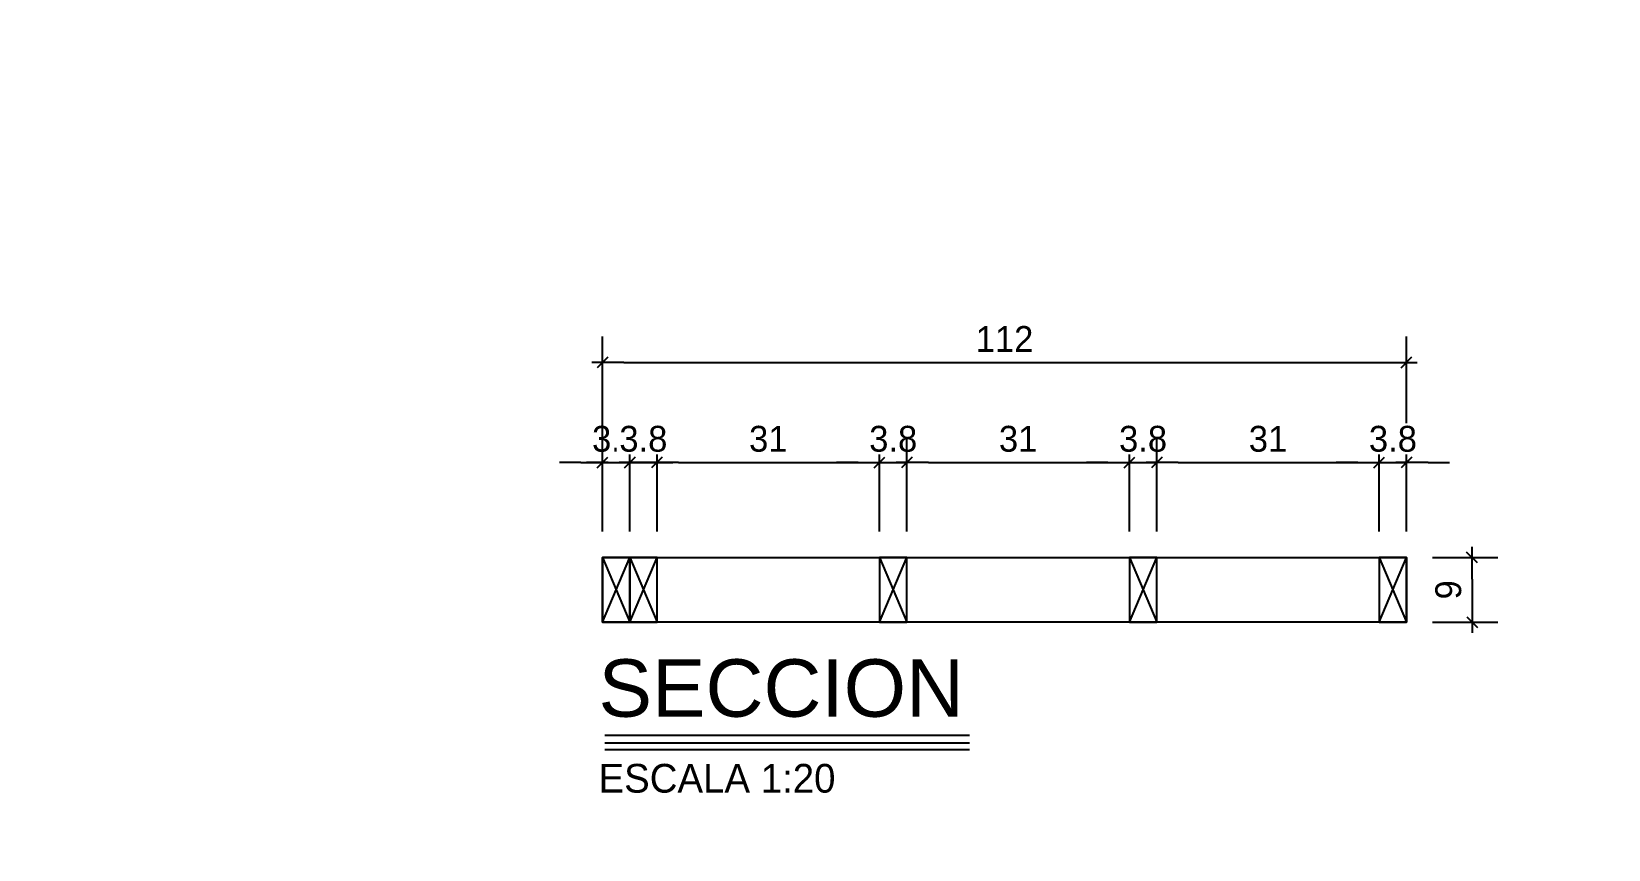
# Model space of a CAD drawing. Header units: millimetres. Extents: x 19458 to 19711, y 4351 to 4752.
# Drawn here: x 19506.54 to 19508.736, y 4521.891 to 4523.03 of the extents above; entities that cross this region are included whole.
import ezdxf
from ezdxf.enums import TextEntityAlignment as Align

# ---------------------------------------------------------------- set-up
doc = ezdxf.new("R2010")
doc.units = ezdxf.units.MM
for name, color, linetype in [('0 @ 0.2', 7, 'Continuous'), ('cotas', 1, 'Continuous'), ('cotas @ 400', 1, 'Continuous'), ('cotas @ 500', 1, 'Continuous'), ('PANELES PARED', 2, 'Continuous'), ('TEXTOS TITULOS @ 0.2', 3, 'Continuous')]:
    doc.layers.add(name, color=color, linetype=linetype)
doc.styles.add('century gothic', font='GOTHIC.TTF')
doc.styles.add('COTAS SMC', font='GOTHIC.TTF')
doc.styles.add('NOTAS', font='GOTHIC.TTF')
doc.styles.add('SMCtitulos', font='sanss___.ttf')
doc.dimstyles.new('ANOTATIVE 100 SMCONSTRUCCIONES', dxfattribs={"dimscale": 0, "dimtxt": 0.18, "dimasz": 0.15, "dimexe": 0.18, "dimexo": 0.09, "dimgap": 0.1, "dimtad": 1, "dimzin": 0, "dimdsep": 46, "dimtxsty": 'century gothic', "dimblk1": 'FLECHA1', "dimblk2": 'FLECHA1', "dimsah": 1, "dimcen": 0.18, "dimdle": 0.075, "dimclrd": 1, "dimclre": 1, "dimclrt": 2, "dimaunit": 1, "dimadec": 0, "dimazin": 0, "dimtfac": 0.75, "dimtix": 1, "dimtmove": 2, "dimatfit": 3, "dimfxl": 0.09, "dimtvp": 1.5, "dimtfill": 1, "dimtolj": 1, "dimtzin": 0, "dimarcsym": 0})
doc.dimstyles.new('ANOTATIVE CM SMCONSTRUCCIONES', dxfattribs={"dimscale": 0, "dimtxt": 0.18, "dimasz": 0.15, "dimexe": 0.18, "dimexo": 0.18, "dimgap": 0.07, "dimtad": 1, "dimdec": 1, "dimlfac": 100, "dimdsep": 46, "dimtxsty": 'century gothic', "dimblk1": 'FLECHA1', "dimblk2": 'FLECHA1', "dimsah": 1, "dimcen": 0.18, "dimdle": 0.075, "dimclrd": 1, "dimclre": 1, "dimclrt": 2, "dimaunit": 1, "dimadec": 0, "dimazin": 2, "dimtfac": 0.75, "dimtdec": 1, "dimtix": 1, "dimtmove": 2, "dimatfit": 3, "dimfxl": 0.09, "dimtvp": 1.5, "dimtfill": 1, "dimtolj": 1, "dimtzin": 0, "dimarcsym": 0})
doc.dimstyles.new('PIES SMCONSTRUCCIONES', dxfattribs={"dimscale": 0, "dimtxt": 0.18, "dimasz": 0.2, "dimexe": 0.18, "dimexo": 0, "dimgap": 0.1, "dimtad": 1, "dimdec": 0, "dimlfac": 39.370079, "dimzin": 0, "dimdsep": 46, "dimlunit": 4, "dimtxsty": 'COTAS SMC', "dimblk1": 'FLECHA1', "dimblk2": 'FLECHA1', "dimsah": 1, "dimcen": 0.2, "dimdle": 0.075, "dimclrd": 1, "dimclre": 1, "dimclrt": 2, "dimaunit": 1, "dimadec": 0, "dimazin": 0, "dimtfac": 0.75, "dimtdec": 0, "dimtix": 1, "dimtmove": 2, "dimatfit": 3, "dimfxl": 0.09, "dimtvp": 1.5, "dimtfill": 1, "dimtolj": 1, "dimtzin": 0, "dimarcsym": 0})

# ---------------------------------------------------------------- blocks, each defined once
blk = doc.blocks.new('FLECHA1')
at = {"color": 4}
blk.add_line((-0.246176, -0.248081), (0.248081, 0.25), dxfattribs=at)
at = {"color": 1}
blk.add_line((-1, 0), (0.496162, 0), dxfattribs=at)
blk = doc.blocks.new('*D574')
at = {"layer": 'cotas', "color": 1, "lineweight": -2, "transparency": 16777216}
for p, q in [((19614.326, 4625.8448), (19614.326, 4700.8448)), ((19570.9836, 4550.8448), (19524.326, 4550.8448)), ((19614.326, 4548.4298), (19614.326, 4550.8448)), ((19570.5339, 4548.4298), (19524.326, 4548.4298)), ((19614.326, 4473.4298), (19614.326, 4398.4298))]:
    blk.add_line(p, q, dxfattribs=at)
at = {"layer": 'Defpoints', "color": 0, "transparency": 16777216}
for p in [(19614.326, 4550.8448), (19615.9836, 4550.8448), (19615.5339, 4548.4298)]:
    blk.add_point(p, dxfattribs=at)
at = {"layer": 'cotas', "color": 1, "lineweight": -2, "transparency": 16777216, "xscale": 75, "yscale": 75, "zscale": 75}
for p, rotation in [((19614.326, 4550.8448), 270), ((19614.326, 4548.4298), 90)]:
    blk.add_blockref('FLECHA1', p, dxfattribs=dict(at, rotation=rotation))
at = {"layer": 'cotas', "color": 2, "transparency": 16777216, "insert": (19517.3376, 4549.6373), "char_height": 90, "attachment_point": 5, "rotation": 90, "style": 'century gothic', "bg_fill": 3, "box_fill_scale": 1.1, "bg_fill_color": 256, "bg_fill_true_color": 13158600, "bg_fill_transparency": 0}
blk.add_mtext('\\A1;2.42', dxfattribs=at)
blk = doc.blocks.new('*D626')
at = {"layer": 'cotas', "color": 1, "lineweight": -2, "transparency": 16777216}
for p, q in [((19614.326, 4610.8448), (19614.326, 4670.8448)), ((19579.9836, 4550.8448), (19542.326, 4550.8448)), ((19614.326, 4548.4298), (19614.326, 4550.8448)), ((19579.5339, 4548.4298), (19542.326, 4548.4298)), ((19614.326, 4488.4298), (19614.326, 4428.4298))]:
    blk.add_line(p, q, dxfattribs=at)
at = {"layer": 'Defpoints', "color": 0, "transparency": 16777216}
for p in [(19614.326, 4550.8448), (19615.9836, 4550.8448), (19615.5339, 4548.4298)]:
    blk.add_point(p, dxfattribs=at)
at = {"layer": 'cotas', "color": 1, "lineweight": -2, "transparency": 16777216, "xscale": 60, "yscale": 60, "zscale": 60}
for p, rotation in [((19614.326, 4550.8448), 270), ((19614.326, 4548.4298), 90)]:
    blk.add_blockref('FLECHA1', p, dxfattribs=dict(at, rotation=rotation))
at = {"layer": 'cotas', "color": 2, "transparency": 16777216, "insert": (19536.7353, 4549.6373), "char_height": 72, "attachment_point": 5, "rotation": 90, "style": 'century gothic', "bg_fill": 3, "box_fill_scale": 1.1, "bg_fill_color": 256, "bg_fill_true_color": 13158600, "bg_fill_transparency": 0}
blk.add_mtext('\\A1;2.42', dxfattribs=at)
blk = doc.blocks.new('*D629')
at = {"layer": 'cotas', "color": 1, "lineweight": -2, "transparency": 16777216}
for p, q in [((19620.0128, 4651.7533), (19620.0128, 4751.7533)), ((19620.4168, 4551.7533), (19530.0128, 4551.7533)), ((19620.0128, 4550.5333), (19620.0128, 4551.7533)), ((19620.4168, 4550.5333), (19530.0128, 4550.5333)), ((19620.0128, 4450.5333), (19620.0128, 4350.5333))]:
    blk.add_line(p, q, dxfattribs=at)
at = {"layer": 'Defpoints', "color": 0, "transparency": 16777216}
for p in [(19620.0128, 4551.7533), (19620.4168, 4551.7533), (19620.4168, 4550.5333)]:
    blk.add_point(p, dxfattribs=at)
at = {"layer": 'cotas', "color": 1, "lineweight": -2, "transparency": 16777216, "xscale": 100, "yscale": 100, "zscale": 100}
for p, rotation in [((19620.0128, 4551.7533), 270), ((19620.0128, 4550.5333), 90)]:
    blk.add_blockref('FLECHA1', p, dxfattribs=dict(at, rotation=rotation))
at = {"layer": 'cotas', "color": 2, "transparency": 16777216, "insert": (19523.8809, 4551.1433), "char_height": 90, "attachment_point": 5, "rotation": 90, "style": 'COTAS SMC', "bg_fill": 3, "box_fill_scale": 1.1, "bg_fill_color": 256, "bg_fill_true_color": 13158600, "bg_fill_transparency": 0}
blk.add_mtext("\\A1;4'", dxfattribs=at)
blk = doc.blocks.new('*D679')
at = {"layer": 'cotas', "color": 1, "lineweight": -2, "transparency": 16777216}
for p, q in [((19620.0128, 4631.7533), (19620.0128, 4711.7533)), ((19620.4168, 4551.7533), (19548.0128, 4551.7533)), ((19620.0128, 4550.5333), (19620.0128, 4551.7533)), ((19620.4168, 4550.5333), (19548.0128, 4550.5333)), ((19620.0128, 4470.5333), (19620.0128, 4390.5333))]:
    blk.add_line(p, q, dxfattribs=at)
at = {"layer": 'Defpoints', "color": 0, "transparency": 16777216}
for p in [(19620.0128, 4551.7533), (19620.4168, 4551.7533), (19620.4168, 4550.5333)]:
    blk.add_point(p, dxfattribs=at)
at = {"layer": 'cotas', "color": 1, "lineweight": -2, "transparency": 16777216, "xscale": 80, "yscale": 80, "zscale": 80}
for p, rotation in [((19620.0128, 4551.7533), 270), ((19620.0128, 4550.5333), 90)]:
    blk.add_blockref('FLECHA1', p, dxfattribs=dict(at, rotation=rotation))
at = {"layer": 'cotas', "color": 2, "transparency": 16777216, "insert": (19543.1073, 4551.1433), "char_height": 72, "attachment_point": 5, "rotation": 90, "style": 'COTAS SMC', "bg_fill": 3, "box_fill_scale": 1.1, "bg_fill_color": 256, "bg_fill_true_color": 13158600, "bg_fill_transparency": 0}
blk.add_mtext("\\A1;4'", dxfattribs=at)
blk = doc.blocks.new('PZ1')
at = {"layer": 'PANELES PARED'}
for p, q in [((19503.9863, 4507.8495), (19504.0243, 4507.7595)), ((19503.9863, 4507.7595), (19504.0243, 4507.8495))]:
    blk.add_line(p, q, dxfattribs=at)
blk.add_lwpolyline([(19503.9863, 4507.7595), (19504.0243, 4507.7595), (19504.0243, 4507.8495), (19503.9863, 4507.8495)], close=True, dxfattribs=at)
blk = doc.blocks.new('*U235')
at = {"color": 2}
blk.add_line((0, 0.052), (2.541, 0.052), dxfattribs=at)
at = {"color": 250}
blk.add_line((0, 0), (2.541, 0), dxfattribs=at)
at = {"color": 7}
blk.add_line((0, -0.047), (2.541, -0.047), dxfattribs=at)
at = {"color": 0, "linetype": 'ByBlock', "lineweight": -2, "style": 'NOTAS'}
for tag, p in [('1TITLE', (0.027, 1.014)), ('2TITLE', (-0.043, 0.181))]:
    blk.add_attdef(tag, p, '', height=0.3, dxfattribs=at)
blk.add_attdef('SCALE', text='', height=0.18, dxfattribs=at).set_placement((-0.043, -0.148), align=Align.TOP_LEFT)
blk = doc.blocks.new('*D360')
at = {"color": 1, "lineweight": -2, "transparency": 16777216}
for p, q in [((19508.4912, 4522.2976), (19508.5824, 4522.2976)), ((19508.5464, 4522.2676), (19508.5464, 4522.2376)), ((19508.4912, 4522.2076), (19508.5824, 4522.2076))]:
    blk.add_line(p, q, dxfattribs=at)
at = {"layer": 'Defpoints', "color": 0, "transparency": 16777216}
for p in [(19508.4552, 4522.2976), (19508.4552, 4522.2076), (19508.5464, 4522.2076)]:
    blk.add_point(p, dxfattribs=at)
at = {"color": 1, "lineweight": -2, "transparency": 16777216, "xscale": 0.03, "yscale": 0.03, "zscale": 0.03}
for p, rotation in [((19508.5464, 4522.2976), 90), ((19508.5464, 4522.2076), 270)]:
    blk.add_blockref('FLECHA1', p, dxfattribs=dict(at, rotation=rotation))
at = {"color": 2, "transparency": 16777216, "insert": (19508.5135, 4522.2526), "char_height": 0.036, "attachment_point": 5, "rotation": 90, "style": 'century gothic', "bg_fill": 3, "box_fill_scale": 1.1, "bg_fill_color": 256, "bg_fill_true_color": 13158600, "bg_fill_transparency": 0}
blk.add_mtext('\\A1;9', dxfattribs=at)
blk = doc.blocks.new('*D361')
at = {"color": 1, "lineweight": -2, "transparency": 16777216}
for p, q in [((19507.3352, 4522.3336), (19507.3352, 4522.4658)), ((19507.3732, 4522.3336), (19507.3732, 4522.4658)), ((19507.3052, 4522.4298), (19507.2752, 4522.4298)), ((19507.3352, 4522.4298), (19507.3732, 4522.4298)), ((19507.4032, 4522.4298), (19507.4332, 4522.4298))]:
    blk.add_line(p, q, dxfattribs=at)
at = {"layer": 'Defpoints', "color": 0, "transparency": 16777216}
for p in [(19507.3732, 4522.4298), (19507.3352, 4522.2976), (19507.3732, 4522.2976)]:
    blk.add_point(p, dxfattribs=at)
at = {"color": 1, "lineweight": -2, "transparency": 16777216, "xscale": 0.03, "yscale": 0.03, "zscale": 0.03}
blk.add_blockref('FLECHA1', (19507.3352, 4522.4298), dxfattribs=at)
at = {"color": 1, "lineweight": -2, "transparency": 16777216, "xscale": 0.03, "yscale": 0.03, "zscale": 0.03, "rotation": 180}
blk.add_blockref('FLECHA1', (19507.3732, 4522.4298), dxfattribs=at)
at = {"color": 2, "transparency": 16777216, "insert": (19507.3542, 4522.4627), "char_height": 0.036, "attachment_point": 5, "style": 'century gothic', "bg_fill": 3, "box_fill_scale": 1.1, "bg_fill_color": 256, "bg_fill_true_color": 13158600, "bg_fill_transparency": 0}
blk.add_mtext('\\A1;3.8', dxfattribs=at)
blk = doc.blocks.new('*D362')
at = {"color": 1, "lineweight": -2, "transparency": 16777216}
for p, q in [((19507.4112, 4522.3336), (19507.4112, 4522.4658)), ((19507.7212, 4522.3336), (19507.7212, 4522.4658)), ((19507.4412, 4522.4298), (19507.6912, 4522.4298))]:
    blk.add_line(p, q, dxfattribs=at)
at = {"layer": 'Defpoints', "color": 0, "transparency": 16777216}
for p in [(19507.7212, 4522.4298), (19507.4112, 4522.2976), (19507.7212, 4522.2976)]:
    blk.add_point(p, dxfattribs=at)
at = {"color": 1, "lineweight": -2, "transparency": 16777216, "xscale": 0.03, "yscale": 0.03, "zscale": 0.03, "rotation": 180}
blk.add_blockref('FLECHA1', (19507.4112, 4522.4298), dxfattribs=at)
at = {"color": 1, "lineweight": -2, "transparency": 16777216, "xscale": 0.03, "yscale": 0.03, "zscale": 0.03}
blk.add_blockref('FLECHA1', (19507.7212, 4522.4298), dxfattribs=at)
at = {"color": 2, "transparency": 16777216, "insert": (19507.5662, 4522.4627), "char_height": 0.036, "attachment_point": 5, "style": 'century gothic', "bg_fill": 3, "box_fill_scale": 1.1, "bg_fill_color": 256, "bg_fill_true_color": 13158600, "bg_fill_transparency": 0}
blk.add_mtext('\\A1;31', dxfattribs=at)
blk = doc.blocks.new('*D363')
at = {"color": 1, "lineweight": -2, "transparency": 16777216}
for p, q in [((19507.7212, 4522.3336), (19507.7212, 4522.4658)), ((19507.7592, 4522.3336), (19507.7592, 4522.4658)), ((19507.6912, 4522.4298), (19507.6612, 4522.4298)), ((19507.7212, 4522.4298), (19507.7592, 4522.4298)), ((19507.7892, 4522.4298), (19507.8192, 4522.4298))]:
    blk.add_line(p, q, dxfattribs=at)
at = {"layer": 'Defpoints', "color": 0, "transparency": 16777216}
for p in [(19507.7592, 4522.4298), (19507.7212, 4522.2976), (19507.7592, 4522.2976)]:
    blk.add_point(p, dxfattribs=at)
at = {"color": 1, "lineweight": -2, "transparency": 16777216, "xscale": 0.03, "yscale": 0.03, "zscale": 0.03}
blk.add_blockref('FLECHA1', (19507.7212, 4522.4298), dxfattribs=at)
at = {"color": 1, "lineweight": -2, "transparency": 16777216, "xscale": 0.03, "yscale": 0.03, "zscale": 0.03, "rotation": 180}
blk.add_blockref('FLECHA1', (19507.7592, 4522.4298), dxfattribs=at)
at = {"color": 2, "transparency": 16777216, "insert": (19507.7402, 4522.4627), "char_height": 0.036, "attachment_point": 5, "style": 'century gothic', "bg_fill": 3, "box_fill_scale": 1.1, "bg_fill_color": 256, "bg_fill_true_color": 13158600, "bg_fill_transparency": 0}
blk.add_mtext('\\A1;3.8', dxfattribs=at)
blk = doc.blocks.new('*D364')
at = {"color": 1, "lineweight": -2, "transparency": 16777216}
for p, q in [((19507.7592, 4522.3336), (19507.7592, 4522.4658)), ((19508.0692, 4522.3336), (19508.0692, 4522.4658)), ((19507.7892, 4522.4298), (19508.0392, 4522.4298))]:
    blk.add_line(p, q, dxfattribs=at)
at = {"layer": 'Defpoints', "color": 0, "transparency": 16777216}
for p in [(19508.0692, 4522.4298), (19507.7592, 4522.2976), (19508.0692, 4522.2976)]:
    blk.add_point(p, dxfattribs=at)
at = {"color": 1, "lineweight": -2, "transparency": 16777216, "xscale": 0.03, "yscale": 0.03, "zscale": 0.03, "rotation": 180}
blk.add_blockref('FLECHA1', (19507.7592, 4522.4298), dxfattribs=at)
at = {"color": 1, "lineweight": -2, "transparency": 16777216, "xscale": 0.03, "yscale": 0.03, "zscale": 0.03}
blk.add_blockref('FLECHA1', (19508.0692, 4522.4298), dxfattribs=at)
at = {"color": 2, "transparency": 16777216, "insert": (19507.9142, 4522.4627), "char_height": 0.036, "attachment_point": 5, "style": 'century gothic', "bg_fill": 3, "box_fill_scale": 1.1, "bg_fill_color": 256, "bg_fill_true_color": 13158600, "bg_fill_transparency": 0}
blk.add_mtext('\\A1;31', dxfattribs=at)
blk = doc.blocks.new('*D365')
at = {"color": 1, "lineweight": -2, "transparency": 16777216}
for p, q in [((19508.0692, 4522.3336), (19508.0692, 4522.4658)), ((19508.1072, 4522.3336), (19508.1072, 4522.4658)), ((19508.0392, 4522.4298), (19508.0092, 4522.4298)), ((19508.0692, 4522.4298), (19508.1072, 4522.4298)), ((19508.1372, 4522.4298), (19508.1672, 4522.4298))]:
    blk.add_line(p, q, dxfattribs=at)
at = {"layer": 'Defpoints', "color": 0, "transparency": 16777216}
for p in [(19508.1072, 4522.4298), (19508.0692, 4522.2976), (19508.1072, 4522.2976)]:
    blk.add_point(p, dxfattribs=at)
at = {"color": 1, "lineweight": -2, "transparency": 16777216, "xscale": 0.03, "yscale": 0.03, "zscale": 0.03}
blk.add_blockref('FLECHA1', (19508.0692, 4522.4298), dxfattribs=at)
at = {"color": 1, "lineweight": -2, "transparency": 16777216, "xscale": 0.03, "yscale": 0.03, "zscale": 0.03, "rotation": 180}
blk.add_blockref('FLECHA1', (19508.1072, 4522.4298), dxfattribs=at)
at = {"color": 2, "transparency": 16777216, "insert": (19508.0882, 4522.4627), "char_height": 0.036, "attachment_point": 5, "style": 'century gothic', "bg_fill": 3, "box_fill_scale": 1.1, "bg_fill_color": 256, "bg_fill_true_color": 13158600, "bg_fill_transparency": 0}
blk.add_mtext('\\A1;3.8', dxfattribs=at)
blk = doc.blocks.new('*D366')
at = {"color": 1, "lineweight": -2, "transparency": 16777216}
for p, q in [((19508.1072, 4522.3336), (19508.1072, 4522.4658)), ((19508.4172, 4522.3336), (19508.4172, 4522.4658)), ((19508.1372, 4522.4298), (19508.3872, 4522.4298))]:
    blk.add_line(p, q, dxfattribs=at)
at = {"layer": 'Defpoints', "color": 0, "transparency": 16777216}
for p in [(19508.4172, 4522.4298), (19508.1072, 4522.2976), (19508.4172, 4522.2976)]:
    blk.add_point(p, dxfattribs=at)
at = {"color": 1, "lineweight": -2, "transparency": 16777216, "xscale": 0.03, "yscale": 0.03, "zscale": 0.03, "rotation": 180}
blk.add_blockref('FLECHA1', (19508.1072, 4522.4298), dxfattribs=at)
at = {"color": 1, "lineweight": -2, "transparency": 16777216, "xscale": 0.03, "yscale": 0.03, "zscale": 0.03}
blk.add_blockref('FLECHA1', (19508.4172, 4522.4298), dxfattribs=at)
at = {"color": 2, "transparency": 16777216, "insert": (19508.2622, 4522.4627), "char_height": 0.036, "attachment_point": 5, "style": 'century gothic', "bg_fill": 3, "box_fill_scale": 1.1, "bg_fill_color": 256, "bg_fill_true_color": 13158600, "bg_fill_transparency": 0}
blk.add_mtext('\\A1;31', dxfattribs=at)
blk = doc.blocks.new('*D367')
at = {"color": 1, "lineweight": -2, "transparency": 16777216}
for p, q in [((19507.3352, 4522.3336), (19507.3352, 4522.6054)), ((19508.4552, 4522.3336), (19508.4552, 4522.6054)), ((19507.3652, 4522.5694), (19508.4252, 4522.5694))]:
    blk.add_line(p, q, dxfattribs=at)
at = {"layer": 'Defpoints', "color": 0, "transparency": 16777216}
for p in [(19508.4552, 4522.5694), (19507.3352, 4522.2976), (19508.4552, 4522.2976)]:
    blk.add_point(p, dxfattribs=at)
at = {"color": 1, "lineweight": -2, "transparency": 16777216, "xscale": 0.03, "yscale": 0.03, "zscale": 0.03, "rotation": 180}
blk.add_blockref('FLECHA1', (19507.3352, 4522.5694), dxfattribs=at)
at = {"color": 1, "lineweight": -2, "transparency": 16777216, "xscale": 0.03, "yscale": 0.03, "zscale": 0.03}
blk.add_blockref('FLECHA1', (19508.4552, 4522.5694), dxfattribs=at)
at = {"color": 2, "transparency": 16777216, "insert": (19507.8952, 4522.6019), "char_height": 0.036, "attachment_point": 5, "style": 'century gothic', "bg_fill": 3, "box_fill_scale": 1.1, "bg_fill_color": 256, "bg_fill_true_color": 13158600, "bg_fill_transparency": 0}
blk.add_mtext('\\A1;112', dxfattribs=at)
blk = doc.blocks.new('*D359')
at = {"color": 1, "lineweight": -2, "transparency": 16777216}
for p, q in [((19508.4172, 4522.3336), (19508.4172, 4522.4658)), ((19508.4552, 4522.3336), (19508.4552, 4522.4658)), ((19508.3872, 4522.4298), (19508.3572, 4522.4298)), ((19508.4172, 4522.4298), (19508.4552, 4522.4298)), ((19508.4852, 4522.4298), (19508.5152, 4522.4298))]:
    blk.add_line(p, q, dxfattribs=at)
at = {"layer": 'Defpoints', "color": 0, "transparency": 16777216}
for p in [(19508.4552, 4522.4298), (19508.4172, 4522.2976), (19508.4552, 4522.2976)]:
    blk.add_point(p, dxfattribs=at)
at = {"color": 1, "lineweight": -2, "transparency": 16777216, "xscale": 0.03, "yscale": 0.03, "zscale": 0.03}
blk.add_blockref('FLECHA1', (19508.4172, 4522.4298), dxfattribs=at)
at = {"color": 1, "lineweight": -2, "transparency": 16777216, "xscale": 0.03, "yscale": 0.03, "zscale": 0.03, "rotation": 180}
blk.add_blockref('FLECHA1', (19508.4552, 4522.4298), dxfattribs=at)
at = {"color": 2, "transparency": 16777216, "insert": (19508.4362, 4522.4627), "char_height": 0.036, "attachment_point": 5, "style": 'century gothic', "bg_fill": 3, "box_fill_scale": 1.1, "bg_fill_color": 256, "bg_fill_true_color": 13158600, "bg_fill_transparency": 0}
blk.add_mtext('\\A1;3.8', dxfattribs=at)
blk = doc.blocks.new('*D368')
at = {"color": 1, "lineweight": -2, "transparency": 16777216}
for p, q in [((19507.3732, 4522.3336), (19507.3732, 4522.4658)), ((19507.4112, 4522.3336), (19507.4112, 4522.4658)), ((19507.3432, 4522.4298), (19507.3132, 4522.4298)), ((19507.3732, 4522.4298), (19507.4112, 4522.4298)), ((19507.4412, 4522.4298), (19507.4712, 4522.4298))]:
    blk.add_line(p, q, dxfattribs=at)
at = {"layer": 'Defpoints', "color": 0, "transparency": 16777216}
for p in [(19507.4112, 4522.4298), (19507.3732, 4522.2976), (19507.4112, 4522.2976)]:
    blk.add_point(p, dxfattribs=at)
at = {"color": 1, "lineweight": -2, "transparency": 16777216, "xscale": 0.03, "yscale": 0.03, "zscale": 0.03}
blk.add_blockref('FLECHA1', (19507.3732, 4522.4298), dxfattribs=at)
at = {"color": 1, "lineweight": -2, "transparency": 16777216, "xscale": 0.03, "yscale": 0.03, "zscale": 0.03, "rotation": 180}
blk.add_blockref('FLECHA1', (19507.4112, 4522.4298), dxfattribs=at)
at = {"color": 2, "transparency": 16777216, "insert": (19507.3922, 4522.4627), "char_height": 0.036, "attachment_point": 5, "style": 'century gothic', "bg_fill": 3, "box_fill_scale": 1.1, "bg_fill_color": 256, "bg_fill_true_color": 13158600, "bg_fill_transparency": 0}
blk.add_mtext('\\A1;3.8', dxfattribs=at)
blk = doc.blocks.new('*U734')
at = {"layer": 'cotas @ 500'}
dim = blk.add_linear_dim(base=(19614.3260382735, 4550.8448237801), p1=(19615.5338597089, 4548.4298237801), p2=(19615.9836080801, 4550.8448237801), angle=90, dimstyle='ANOTATIVE 100 SMCONSTRUCCIONES', override={"dimscale": 500, "dimtix": 1, "dimtofl": 1, "dimtmove": 1, "dimatfit": 1}, dxfattribs=at)
dim.commit()
dim.dimension.update_dxf_attribs({"geometry": '*D574', "text_midpoint": (19517.3375950376, 4549.6373237801)})
at = {"layer": 'cotas @ 400'}
dim = blk.add_linear_dim(base=(19614.3260382735, 4550.8448237801), p1=(19615.5338597089, 4548.4298237801), p2=(19615.9836080801, 4550.8448237801), angle=90, dimstyle='ANOTATIVE 100 SMCONSTRUCCIONES', override={"dimscale": 400, "dimtix": 1, "dimtofl": 1, "dimtmove": 1, "dimatfit": 1}, dxfattribs=at)
dim.commit()
dim.dimension.update_dxf_attribs({"geometry": '*D626', "text_midpoint": (19536.7352836848, 4549.6373237801)})
blk = doc.blocks.new('*U736')
at = {"layer": 'cotas @ 500'}
dim = blk.add_linear_dim(base=(19620.0128, 4551.7533), p1=(19620.4168, 4550.5333), p2=(19620.4168, 4551.7533), angle=90, dimstyle='PIES SMCONSTRUCCIONES', override={"dimscale": 500, "dimtix": 1, "dimtofl": 1, "dimtmove": 2, "dimatfit": 3}, dxfattribs=at)
dim.commit()
dim.dimension.update_dxf_attribs({"geometry": '*D629', "text_midpoint": (19523.8809, 4551.1433)})
at = {"layer": 'cotas @ 400'}
dim = blk.add_linear_dim(base=(19620.0128, 4551.7533), p1=(19620.4168, 4550.5333), p2=(19620.4168, 4551.7533), angle=90, dimstyle='PIES SMCONSTRUCCIONES', override={"dimscale": 400, "dimtix": 1, "dimtofl": 1, "dimtmove": 2, "dimatfit": 3}, dxfattribs=at)
dim.commit()
dim.dimension.update_dxf_attribs({"geometry": '*D679', "text_midpoint": (19543.1073, 4551.1433)})

msp = doc.modelspace()

# ---------------------------------------------------------------- block references
at = {"layer": 'cotas'}
msp.add_blockref('*U734', (0, 0), dxfattribs=at)

# ---------------------------------------------------------------- next in the draw order: block references
msp.add_blockref('*U736', (0, 0), dxfattribs=at)

# ---------------------------------------------------------------- next in the draw order: linework, layer by layer
at = {"layer": 'PANELES PARED'}
msp.add_lwpolyline([(19507.3352, 4522.2976), (19508.4552, 4522.2976), (19508.4552, 4522.2076), (19507.3352, 4522.2076)], close=True, dxfattribs=at)

# ---------------------------------------------------------------- next in the draw order: block references
for p in [(3.3489, 14.4481), (3.7349, 14.4481), (4.0829, 14.4481)]:
    msp.add_blockref('PZ1', p)
at = {"layer": 'TEXTOS TITULOS @ 0.2'}
ref = msp.add_blockref('*U235', (19507.3383, 4522.0396), dxfattribs=dict(at, xscale=0.2, yscale=0.2, zscale=0.2))
ref.add_attrib('2TITLE', 'SECCION', (19507.3297, 4522.0758), dxfattribs={"layer": '0', "color": 0, "linetype": 'ByBlock', "lineweight": -2, "height": 0.08, "style": 'SMCtitulos'})
ref.add_attrib('SCALE', 'ESCALA 1:20', dxfattribs={"layer": '0', "color": 0, "linetype": 'ByBlock', "lineweight": -2, "height": 0.04, "style": 'NOTAS'}).set_placement((19507.3297, 4522.0101), align=Align.TOP_LEFT)

# ---------------------------------------------------------------- next in the draw order: dimensions: what is measured, and where the dimension line sits
at = {"layer": '0 @ 0.2'}
dim = msp.add_linear_dim(base=(19507.3732, 4522.4298), p1=(19507.3352, 4522.2976), p2=(19507.3732, 4522.2976), dimstyle='ANOTATIVE CM SMCONSTRUCCIONES', override={"dimscale": 0.2, "dimtix": 1, "dimtofl": 1, "dimtmove": 2, "dimatfit": 3}, dxfattribs=at)
dim.commit()
dim.dimension.update_dxf_attribs({"geometry": '*D361', "text_midpoint": (19507.3542, 4522.4627)})
dim = msp.add_linear_dim(base=(19508.5464, 4522.2076), p1=(19508.4552, 4522.2976), p2=(19508.4552, 4522.2076), angle=90, dimstyle='ANOTATIVE CM SMCONSTRUCCIONES', override={"dimscale": 0.2, "dimtix": 1, "dimtofl": 1, "dimtmove": 2, "dimatfit": 3}, dxfattribs=at)
dim.commit()
dim.dimension.update_dxf_attribs({"geometry": '*D360', "text_midpoint": (19508.5135, 4522.2526)})

# ---------------------------------------------------------------- next in the draw order: dimensions: what is measured, and where the dimension line sits
dim = msp.add_linear_dim(base=(19507.7212, 4522.4298), p1=(19507.4112, 4522.2976), p2=(19507.7212, 4522.2976), dimstyle='ANOTATIVE CM SMCONSTRUCCIONES', override={"dimscale": 0.2, "dimtix": 1, "dimtofl": 1, "dimtmove": 2, "dimatfit": 3}, dxfattribs=at)
dim.commit()
dim.dimension.update_dxf_attribs({"geometry": '*D362', "text_midpoint": (19507.5662, 4522.4627)})

# ---------------------------------------------------------------- next in the draw order: dimensions: what is measured, and where the dimension line sits
dim = msp.add_linear_dim(base=(19507.7592, 4522.4298), p1=(19507.7212, 4522.2976), p2=(19507.7592, 4522.2976), dimstyle='ANOTATIVE CM SMCONSTRUCCIONES', override={"dimscale": 0.2, "dimtix": 1, "dimtofl": 1, "dimtmove": 2, "dimatfit": 3}, dxfattribs=at)
dim.commit()
dim.dimension.update_dxf_attribs({"geometry": '*D363', "text_midpoint": (19507.7402, 4522.4627)})

# ---------------------------------------------------------------- next in the draw order: dimensions: what is measured, and where the dimension line sits
dim = msp.add_linear_dim(base=(19508.0692, 4522.4298), p1=(19507.7592, 4522.2976), p2=(19508.0692, 4522.2976), dimstyle='ANOTATIVE CM SMCONSTRUCCIONES', override={"dimscale": 0.2, "dimtix": 1, "dimtofl": 1, "dimtmove": 2, "dimatfit": 3}, dxfattribs=at)
dim.commit()
dim.dimension.update_dxf_attribs({"geometry": '*D364', "text_midpoint": (19507.9142, 4522.4627)})

# ---------------------------------------------------------------- next in the draw order: dimensions: what is measured, and where the dimension line sits
dim = msp.add_linear_dim(base=(19508.1072, 4522.4298), p1=(19508.0692, 4522.2976), p2=(19508.1072, 4522.2976), dimstyle='ANOTATIVE CM SMCONSTRUCCIONES', override={"dimscale": 0.2, "dimtix": 1, "dimtofl": 1, "dimtmove": 2, "dimatfit": 3}, dxfattribs=at)
dim.commit()
dim.dimension.update_dxf_attribs({"geometry": '*D365', "text_midpoint": (19508.0882, 4522.4627)})

# ---------------------------------------------------------------- next in the draw order: dimensions: what is measured, and where the dimension line sits
dim = msp.add_linear_dim(base=(19508.4172, 4522.4298), p1=(19508.1072, 4522.2976), p2=(19508.4172, 4522.2976), dimstyle='ANOTATIVE CM SMCONSTRUCCIONES', override={"dimscale": 0.2, "dimtix": 1, "dimtofl": 1, "dimtmove": 2, "dimatfit": 3}, dxfattribs=at)
dim.commit()
dim.dimension.update_dxf_attribs({"geometry": '*D366', "text_midpoint": (19508.2622, 4522.4627)})

# ---------------------------------------------------------------- next in the draw order: dimensions: what is measured, and where the dimension line sits
dim = msp.add_linear_dim(base=(19508.4552, 4522.5694), p1=(19507.3352, 4522.2976), p2=(19508.4552, 4522.2976), dimstyle='ANOTATIVE CM SMCONSTRUCCIONES', override={"dimscale": 0.2, "dimtix": 1, "dimtofl": 1, "dimtmove": 2, "dimatfit": 3}, dxfattribs=at)
dim.commit()
dim.dimension.update_dxf_attribs({"geometry": '*D367', "text_midpoint": (19507.8952, 4522.6019)})

# ---------------------------------------------------------------- next in the draw order: block references
for p in [(3.3869, 14.4481), (4.4309, 14.4481)]:
    msp.add_blockref('PZ1', p)

# ---------------------------------------------------------------- next in the draw order: dimensions: what is measured, and where the dimension line sits
for base, p1, p2, picture, middle in [((19507.4112, 4522.4298), (19507.3732, 4522.2976), (19507.4112, 4522.2976), '*D368', (19507.3922, 4522.4627)), ((19508.4552, 4522.4298), (19508.4172, 4522.2976), (19508.4552, 4522.2976), '*D359', (19508.4362, 4522.4627))]:
    dim = msp.add_linear_dim(base=base, p1=p1, p2=p2, dimstyle='ANOTATIVE CM SMCONSTRUCCIONES', override={"dimscale": 0.2, "dimtix": 1, "dimtofl": 1, "dimtmove": 2, "dimatfit": 3}, dxfattribs=at)
    dim.commit()
    dim.dimension.update_dxf_attribs({"geometry": picture, "text_midpoint": middle})

doc.saveas('drawing.dxf')
